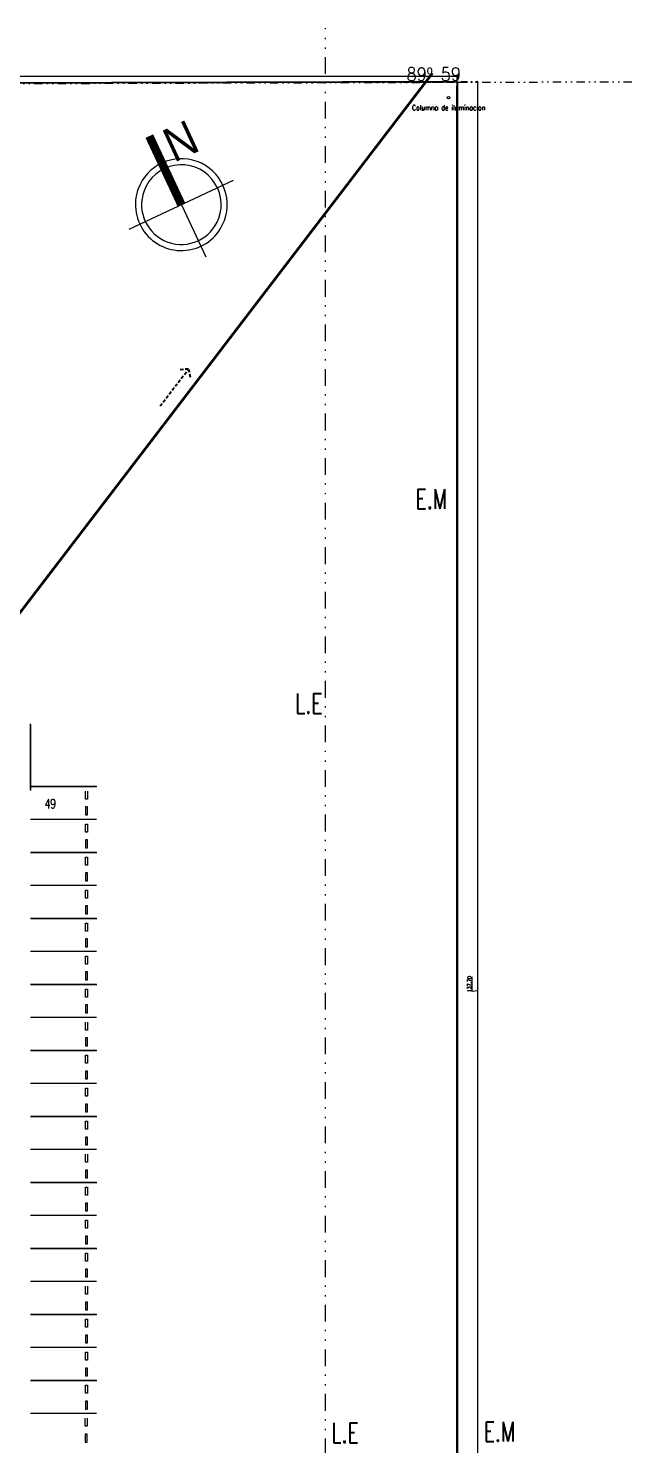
# Model space of a CAD drawing. Header units: millimetres. Extents: x 2828 to 3406, y 849 to 1266.
# Drawn here: x 3033.7 to 3079.5, y 1151.7 to 1259 of the extents above; entities that cross this region are included whole.
import ezdxf

# ---------------------------------------------------------------- set-up
doc = ezdxf.new("R2010")
doc.units = ezdxf.units.MM
doc.header["$PDMODE"] = 34
doc.header["$PDSIZE"] = -10
for name, pattern in [('DASHDOT', [1, 0.5, -0.25, 0, -0.25]), ('DASHED2', [0.375, 0.25, -0.125]), ('DIVIDE2', [15.875, 6.35, -3.175, 0, -3.175, 0, -3.175])]:
    doc.linetypes.add(name, pattern=pattern)
doc.layers.get('DEFPOINTS').update_dxf_attribs({"lineweight": 5})
for name, color, linetype, lineweight in [('0.05', 64, 'Continuous', 5), ('0.15', 41, 'Continuous', 13), ('0.2', 4, 'Continuous', 15), ('0.30', 1, 'Continuous', 25), ('arq cotas', 152, 'Continuous', 13), ('gral texto', 70, 'Continuous', 5), ('LM', 3, 'DIVIDE2', 9)]:
    doc.layers.add(name, color=color, linetype=linetype, lineweight=lineweight)
doc.layers.add('Niveles Finales', color=7, linetype='Continuous')
doc.layers.add('vehiculos', color=7, linetype='Continuous', lineweight=9, true_color=0x4a4a4a)
doc.styles.add('1000 GRANDE', font='arial.ttf', dxfattribs={"width": 0.9, "height": 4})
doc.styles.add('250-cts', font='romans.shx', dxfattribs={"width": 0.7, "height": 0.25})
doc.styles.add('500', font='romans.shx', dxfattribs={"width": 0.9, "height": 0.6})
doc.dimstyles.new('250', dxfattribs={"dimtxt": 0.3, "dimasz": 0.15, "dimexe": 0, "dimexo": 0.1, "dimgap": 0.05, "dimtad": 1, "dimzin": 0, "dimdsep": 46, "dimtxsty": '250-cts', "dimblk": 'ARCHTICK', "dimcen": 0.02, "dimclrd": 256, "dimclre": 256, "dimclrt": 256, "dimazin": 0, "dimtfac": 1, "dimtofl": 0, "dimtmove": 1, "dimatfit": 0, "dimldrblk": 'OPEN90', "dimfxl": 1, "dimtolj": 1, "dimtzin": 0, "dimlwd": -1, "dimarcsym": 0})

# ---------------------------------------------------------------- blocks, each defined once
blk = doc.blocks.new('norte')
for p, q in [((990.02, 1296.72), (1000.54, 1286.25)), ((990.93, 1286.22), (1000.52, 1295.87))]:
    blk.add_line(p, q)
at = {"const_width": 1}
blk.add_lwpolyline([(989.4, 1297.33), (995.72, 1291.05)], dxfattribs=at)
for points in [[(1001.13, 1291.05, 1), (990.31, 1291.05, 1)], [(1000.41, 1291.05, 1), (991.03, 1291.05, 1)]]:
    blk.add_lwpolyline(points, format="xyb", close=True)
at = {"insert": (990.37, 1298.19), "char_height": 4, "width": 9.9128, "attachment_point": 1, "rotation": 45.0135, "style": '1000 GRANDE'}
blk.add_mtext('N', dxfattribs=at)
blk = doc.blocks.new('_ARCHTICK')
at = {"color": 0, "linetype": 'ByBlock', "const_width": 0.15}
blk.add_lwpolyline([(-0.5, -0.5), (0.5, 0.5)], dxfattribs=at)
blk = doc.blocks.new('*D164')
at = {"layer": 'arq cotas', "linetype": 'DASHDOT', "lineweight": -2, "transparency": 16777216}
for p, q in [((2892.22, 1255.04), (2892.22, 1255.35)), ((3066.22, 1255.04), (3066.22, 1255.35))]:
    blk.add_line(p, q, dxfattribs=at)
at = {"layer": 'arq cotas', "transparency": 16777216}
for p, q in [((2892.22, 1255.35), (3066.22, 1255.35)), ((2979.22, 1255.35), (2979.17, 1256.16)), ((2979.17, 1256.16), (2980.28, 1256.16))]:
    blk.add_line(p, q, dxfattribs=at)
at = {"layer": 'DEFPOINTS', "color": 0, "transparency": 16777216}
for p in [(3066.22, 1255.35), (2892.22, 1254.94), (3066.22, 1254.94)]:
    blk.add_point(p, dxfattribs=at)
at = {"layer": 'arq cotas', "transparency": 16777216, "xscale": 0.15, "yscale": 0.15, "zscale": 0.15, "rotation": 180}
blk.add_blockref('_ARCHTICK', (2892.22, 1255.35), dxfattribs=at)
at = {"layer": 'arq cotas', "transparency": 16777216, "xscale": 0.15, "yscale": 0.15, "zscale": 0.15}
blk.add_blockref('_ARCHTICK', (3066.22, 1255.35), dxfattribs=at)
at = {"layer": 'arq cotas', "transparency": 16777216, "insert": (2979.72, 1256.36), "char_height": 0.3, "attachment_point": 5, "style": '250-cts'}
blk.add_mtext('\\A1;174.00', dxfattribs=at)
blk = doc.blocks.new('_Open90')
at = {"color": 0, "linetype": 'ByBlock', "lineweight": -2}
for p, q in [((0, 0), (-1, 0)), ((-0.5, 0.5), (0, 0)), ((0, 0), (-0.5, -0.5))]:
    blk.add_line(p, q, dxfattribs=at)
blk = doc.blocks.new('*D165')
at = {"layer": 'arq cotas', "linetype": 'DASHDOT', "lineweight": -2, "transparency": 16777216}
for p, q in [((3059.88, 1254.94), (3067.76, 1254.94)), ((3060.32, 1117.24), (3067.76, 1117.24))]:
    blk.add_line(p, q, dxfattribs=at)
at = {"layer": 'arq cotas', "transparency": 16777216}
for p, q in [((3067.76, 1117.24), (3067.76, 1254.94)), ((3067.32, 1186.04), (3067.32, 1187.15)), ((3067.76, 1186.09), (3067.32, 1186.04))]:
    blk.add_line(p, q, dxfattribs=at)
at = {"layer": 'DEFPOINTS', "color": 0, "transparency": 16777216}
for p in [(3059.78, 1254.94), (3067.76, 1254.94), (3060.22, 1117.24)]:
    blk.add_point(p, dxfattribs=at)
at = {"layer": 'arq cotas', "transparency": 16777216, "xscale": 0.15, "yscale": 0.15, "zscale": 0.15}
for p, rotation in [((3067.76, 1254.94), 90), ((3067.76, 1117.24), 270)]:
    blk.add_blockref('_ARCHTICK', p, dxfattribs=dict(at, rotation=rotation))
at = {"layer": 'arq cotas', "transparency": 16777216, "insert": (3067.12, 1186.59), "char_height": 0.3, "attachment_point": 5, "rotation": 90, "style": '250-cts'}
blk.add_mtext('\\A1;137.70', dxfattribs=at)

msp = doc.modelspace()

# ---------------------------------------------------------------- linework, layer by layer
at = {"layer": '0.05'}
for p, q in [((2903.634, 1254.413), (3066.216, 1254.939)), ((3033.846, 1206.266), (3033.846, 1201.266)), ((3038.846, 1201.56), (3033.846, 1201.56)), ((3038.846, 1199.06), (3033.846, 1199.06)), ((3038.846, 1196.56), (3033.846, 1196.56)), ((3038.846, 1194.06), (3033.846, 1194.06)), ((3038.846, 1191.56), (3033.846, 1191.56)), ((3038.846, 1189.06), (3033.846, 1189.06)), ((3038.846, 1186.56), (3033.846, 1186.56)), ((3038.846, 1184.06), (3033.846, 1184.06)), ((3038.846, 1181.56), (3033.846, 1181.56)), ((3038.846, 1179.06), (3033.846, 1179.06)), ((3038.846, 1176.56), (3033.846, 1176.56)), ((3038.846, 1174.06), (3033.846, 1174.06)), ((3038.846, 1171.56), (3033.846, 1171.56)), ((3038.846, 1169.06), (3033.846, 1169.06)), ((3038.846, 1166.56), (3033.846, 1166.56)), ((3038.846, 1164.06), (3033.846, 1164.06)), ((3038.846, 1161.56), (3033.846, 1161.56)), ((3038.846, 1159.06), (3033.846, 1159.06)), ((3038.846, 1156.56), (3033.846, 1156.56)), ((3038.846, 1154.06), (3033.846, 1154.06))]:
    msp.add_line(p, q, dxfattribs=at)
at = {"layer": '0.05', "linetype": 'Continuous'}
for p, q in [((3033.846, 1201.298), (3033.846, 1206.298)), ((3033.879, 1201.56), (3038.879, 1201.56)), ((3033.879, 1196.56), (3038.879, 1196.56)), ((3033.879, 1191.56), (3038.879, 1191.56)), ((3033.879, 1186.56), (3038.879, 1186.56)), ((3033.879, 1181.56), (3038.879, 1181.56)), ((3033.879, 1176.56), (3038.879, 1176.56)), ((3033.879, 1171.56), (3038.879, 1171.56)), ((3033.879, 1166.56), (3038.879, 1166.56)), ((3033.879, 1161.56), (3038.879, 1161.56)), ((3033.879, 1156.56), (3038.879, 1156.56))]:
    msp.add_line(p, q, dxfattribs=at)
at = {"layer": '0.2'}
msp.add_circle((3065.53, 1253.73), 0.1, dxfattribs=at)
at = {"layer": '0.30'}
for p, q in [((3066.216, 1255.496), (3066.217, 1255.205)), ((3066.216, 1254.939), (2976.346, 1254.651)), ((3066.186, 1117.255), (3066.186, 1254.637)), ((3066.216, 1117.255), (3066.216, 1254.939)), ((3066.216, 1117.255), (3066.216, 1254.637))]:
    msp.add_line(p, q, dxfattribs=at)
at = {"layer": 'LM', "ltscale": 0.2}
msp.add_line((3056.216, 1127.282), (3056.216, 1258.982), dxfattribs=at)
at = {"layer": 'LM', "ltscale": 0.1}
msp.add_line((2903.634, 1254.413), (3079.503, 1254.938), dxfattribs=at)
at = {"layer": 'Niveles Finales', "color": 251, "linetype": 'DASHED2', "true_color": 0x4f4f4f}
for p, q in [((3043.684, 1230.378), (3045.825, 1233.176)), ((3045.825, 1233.176), (3045.128, 1233.122)), ((3045.825, 1233.176), (3045.955, 1232.489))]:
    msp.add_line(p, q, dxfattribs=at)
at = {"layer": 'Niveles Finales', "color": 251, "linetype": 'DASHED2', "true_color": 0x4f4f4f, "const_width": 0.2}
msp.add_lwpolyline([(3064.32, 1255.587), (3029.956, 1210.688), (3029.956, 1062.131)], dxfattribs=at)
at = {"layer": 'vehiculos'}
for p, q in [((3038.016, 1200.61), (3038.016, 1201.21)), ((3038.176, 1200.61), (3038.016, 1200.61)), ((3038.176, 1201.21), (3038.176, 1200.61)), ((3038.176, 1200.01), (3038.016, 1200.01)), ((3038.016, 1200.01), (3038.016, 1199.41)), ((3038.016, 1199.41), (3038.176, 1199.41)), ((3038.176, 1199.41), (3038.176, 1200.01)), ((3038.016, 1198.11), (3038.016, 1198.71)), ((3038.016, 1198.71), (3038.176, 1198.71)), ((3038.176, 1198.71), (3038.176, 1198.11)), ((3038.176, 1198.11), (3038.016, 1198.11)), ((3038.176, 1197.51), (3038.016, 1197.51)), ((3038.016, 1197.51), (3038.016, 1196.91)), ((3038.176, 1196.91), (3038.176, 1197.51)), ((3038.016, 1196.91), (3038.176, 1196.91)), ((3038.016, 1195.61), (3038.016, 1196.21)), ((3038.016, 1196.21), (3038.176, 1196.21)), ((3038.176, 1196.21), (3038.176, 1195.61)), ((3038.176, 1195.61), (3038.016, 1195.61)), ((3038.176, 1195.01), (3038.016, 1195.01)), ((3038.016, 1195.01), (3038.016, 1194.41)), ((3038.016, 1194.41), (3038.176, 1194.41)), ((3038.176, 1194.41), (3038.176, 1195.01)), ((3038.016, 1193.11), (3038.016, 1193.71)), ((3038.016, 1193.71), (3038.176, 1193.71)), ((3038.176, 1193.11), (3038.016, 1193.11)), ((3038.176, 1193.71), (3038.176, 1193.11)), ((3038.176, 1192.51), (3038.016, 1192.51)), ((3038.016, 1192.51), (3038.016, 1191.91)), ((3038.016, 1191.91), (3038.176, 1191.91)), ((3038.176, 1191.91), (3038.176, 1192.51)), ((3038.016, 1190.61), (3038.016, 1191.21)), ((3038.016, 1191.21), (3038.176, 1191.21)), ((3038.176, 1191.21), (3038.176, 1190.61)), ((3038.176, 1190.61), (3038.016, 1190.61)), ((3038.176, 1190.01), (3038.016, 1190.01)), ((3038.016, 1190.01), (3038.016, 1189.41)), ((3038.176, 1189.41), (3038.176, 1190.01)), ((3038.016, 1189.41), (3038.176, 1189.41)), ((3038.016, 1188.11), (3038.016, 1188.71)), ((3038.016, 1188.71), (3038.176, 1188.71)), ((3038.176, 1188.71), (3038.176, 1188.11)), ((3038.176, 1188.11), (3038.016, 1188.11)), ((3038.176, 1187.51), (3038.016, 1187.51)), ((3038.016, 1187.51), (3038.016, 1186.91)), ((3038.016, 1186.91), (3038.176, 1186.91)), ((3038.176, 1186.91), (3038.176, 1187.51)), ((3038.016, 1185.61), (3038.016, 1186.21)), ((3038.016, 1186.21), (3038.176, 1186.21)), ((3038.176, 1185.61), (3038.016, 1185.61)), ((3038.176, 1186.21), (3038.176, 1185.61)), ((3038.176, 1185.01), (3038.016, 1185.01)), ((3038.016, 1185.01), (3038.016, 1184.41)), ((3038.016, 1184.41), (3038.176, 1184.41)), ((3038.176, 1184.41), (3038.176, 1185.01)), ((3038.016, 1183.11), (3038.016, 1183.71)), ((3038.176, 1183.71), (3038.176, 1183.11)), ((3038.176, 1183.11), (3038.016, 1183.11)), ((3038.176, 1182.51), (3038.016, 1182.51)), ((3038.016, 1182.51), (3038.016, 1181.91)), ((3038.176, 1181.91), (3038.176, 1182.51)), ((3038.016, 1181.91), (3038.176, 1181.91)), ((3038.016, 1180.61), (3038.016, 1181.21)), ((3038.016, 1181.21), (3038.176, 1181.21)), ((3038.176, 1181.21), (3038.176, 1180.61)), ((3038.176, 1180.61), (3038.016, 1180.61)), ((3038.176, 1180.01), (3038.016, 1180.01)), ((3038.016, 1180.01), (3038.016, 1179.41)), ((3038.176, 1179.41), (3038.176, 1180.01)), ((3038.016, 1179.41), (3038.176, 1179.41)), ((3038.016, 1178.11), (3038.016, 1178.71)), ((3038.016, 1178.71), (3038.176, 1178.71)), ((3038.176, 1178.11), (3038.016, 1178.11)), ((3038.176, 1178.71), (3038.176, 1178.11)), ((3038.176, 1177.51), (3038.016, 1177.51)), ((3038.016, 1177.51), (3038.016, 1176.91)), ((3038.016, 1176.91), (3038.176, 1176.91)), ((3038.176, 1176.91), (3038.176, 1177.51)), ((3038.016, 1175.61), (3038.016, 1176.21)), ((3038.016, 1176.21), (3038.176, 1176.21)), ((3038.176, 1176.21), (3038.176, 1175.61)), ((3038.176, 1175.61), (3038.016, 1175.61)), ((3038.176, 1175.01), (3038.016, 1175.01)), ((3038.016, 1175.01), (3038.016, 1174.41)), ((3038.176, 1174.41), (3038.176, 1175.01)), ((3038.016, 1174.41), (3038.176, 1174.41)), ((3038.016, 1173.11), (3038.016, 1173.71)), ((3038.176, 1173.71), (3038.176, 1173.11)), ((3038.176, 1173.11), (3038.016, 1173.11)), ((3038.176, 1172.51), (3038.016, 1172.51)), ((3038.016, 1172.51), (3038.016, 1171.91)), ((3038.176, 1171.91), (3038.176, 1172.51)), ((3038.016, 1171.91), (3038.176, 1171.91)), ((3038.016, 1170.61), (3038.016, 1171.21)), ((3038.016, 1171.21), (3038.176, 1171.21)), ((3038.176, 1170.61), (3038.016, 1170.61)), ((3038.176, 1171.21), (3038.176, 1170.61)), ((3038.176, 1170.01), (3038.016, 1170.01)), ((3038.016, 1170.01), (3038.016, 1169.41)), ((3038.016, 1169.41), (3038.176, 1169.41)), ((3038.176, 1169.41), (3038.176, 1170.01)), ((3038.016, 1168.11), (3038.016, 1168.71)), ((3038.016, 1168.71), (3038.176, 1168.71)), ((3038.176, 1168.71), (3038.176, 1168.11)), ((3038.176, 1168.11), (3038.016, 1168.11)), ((3038.176, 1167.51), (3038.016, 1167.51)), ((3038.016, 1167.51), (3038.016, 1166.91)), ((3038.176, 1166.91), (3038.176, 1167.51)), ((3038.016, 1166.91), (3038.176, 1166.91)), ((3038.016, 1165.61), (3038.016, 1166.21)), ((3038.016, 1166.21), (3038.176, 1166.21)), ((3038.176, 1166.21), (3038.176, 1165.61)), ((3038.176, 1165.61), (3038.016, 1165.61)), ((3038.176, 1165.01), (3038.016, 1165.01)), ((3038.016, 1165.01), (3038.016, 1164.41)), ((3038.176, 1164.41), (3038.176, 1165.01)), ((3038.016, 1164.41), (3038.176, 1164.41)), ((3038.016, 1163.11), (3038.016, 1163.71)), ((3038.176, 1163.11), (3038.016, 1163.11)), ((3038.176, 1163.71), (3038.176, 1163.11)), ((3038.176, 1162.51), (3038.016, 1162.51)), ((3038.016, 1162.51), (3038.016, 1161.91)), ((3038.016, 1161.91), (3038.176, 1161.91)), ((3038.176, 1161.91), (3038.176, 1162.51)), ((3038.016, 1160.61), (3038.016, 1161.21)), ((3038.016, 1161.21), (3038.176, 1161.21)), ((3038.176, 1161.21), (3038.176, 1160.61)), ((3038.176, 1160.61), (3038.016, 1160.61)), ((3038.176, 1160.01), (3038.016, 1160.01)), ((3038.016, 1160.01), (3038.016, 1159.41)), ((3038.176, 1159.41), (3038.176, 1160.01)), ((3038.016, 1159.41), (3038.176, 1159.41)), ((3038.016, 1158.11), (3038.016, 1158.71)), ((3038.016, 1158.71), (3038.176, 1158.71)), ((3038.176, 1158.71), (3038.176, 1158.11)), ((3038.176, 1158.11), (3038.016, 1158.11)), ((3038.176, 1157.51), (3038.016, 1157.51)), ((3038.016, 1157.51), (3038.016, 1156.91)), ((3038.176, 1156.91), (3038.176, 1157.51)), ((3038.016, 1156.91), (3038.176, 1156.91)), ((3038.016, 1155.61), (3038.016, 1156.21)), ((3038.016, 1156.21), (3038.176, 1156.21)), ((3038.176, 1155.61), (3038.016, 1155.61)), ((3038.176, 1156.21), (3038.176, 1155.61)), ((3038.176, 1155.01), (3038.016, 1155.01)), ((3038.016, 1155.01), (3038.016, 1154.41)), ((3038.016, 1154.41), (3038.176, 1154.41)), ((3038.176, 1154.41), (3038.176, 1155.01)), ((3037.984, 1153.11), (3037.984, 1153.71)), ((3038.144, 1153.71), (3038.144, 1153.11)), ((3038.144, 1153.11), (3037.984, 1153.11)), ((3038.144, 1152.51), (3037.984, 1152.51)), ((3037.984, 1152.51), (3037.984, 1151.91)), ((3038.144, 1151.91), (3038.144, 1152.51)), ((3037.984, 1151.91), (3038.144, 1151.91))]:
    msp.add_line(p, q, dxfattribs=at)

# ---------------------------------------------------------------- block references
at = {"layer": 'gral texto', "xscale": 0.6432036463031835, "yscale": 0.6432036463031835, "zscale": 0.6432036463031835, "rotation": 339.9017986430724}
msp.add_blockref('norte', (2158.478, 685.868), dxfattribs=at)

# ---------------------------------------------------------------- texts
at = {"layer": '0.15', "insert": (3062.352, 1256.015), "char_height": 1, "attachment_point": 1, "style": '500'}
msp.add_mtext_dynamic_manual_height_columns('89º 59', width=53.27532, gutter_width=10, heights=[0], dxfattribs=at)
at = {"layer": 'gral texto', "attachment_point": 5, "style": '250-cts'}
for s, insert, char_height, width in [('Columna de iluminacion', (3065.551, 1252.972), 0.4, 5.07033), ('49', (3035.345, 1200.252), 0.7, 29.4075)]:
    msp.add_mtext(s, dxfattribs=dict(at, insert=insert, char_height=char_height, width=width))
at = {"layer": 'gral texto', "char_height": 1.5, "attachment_point": 5, "style": '250-cts'}
for s, width, insert in [('E.M', 89.209, (3064.232, 1223.339)), ('{\\Fromans|c0;L.E}', 53.27532, (3054.95, 1207.844)), ('{\\Fromans|c0;L.E}', 53.27532, (3057.693, 1152.607)), ('{\\Fromans|c0;E.M}', 53.27532, (3069.393, 1152.687))]:
    msp.add_mtext_dynamic_manual_height_columns(s, width=width, gutter_width=10, heights=[0], dxfattribs=dict(at, insert=insert))

# ---------------------------------------------------------------- dimensions: what is measured, and where the dimension line sits
at = {"layer": 'arq cotas'}
dim = msp.add_linear_dim(base=(3066.216, 1255.347), p1=(2892.216, 1254.939), p2=(3066.216, 1254.939), dimstyle='250', dxfattribs=at)
dim.commit()
dim.dimension.update_dxf_attribs({"geometry": '*D164', "text_midpoint": (2979.216, 1256.164), "dimtype": 160})
dim = msp.add_linear_dim(base=(3067.756, 1254.938), p1=(3060.221, 1117.239), p2=(3059.776, 1254.938), angle=90, dimstyle='250', dxfattribs=at)
dim.commit()
dim.dimension.update_dxf_attribs({"geometry": '*D165', "text_midpoint": (3067.321, 1186.088), "dimtype": 160})

doc.saveas('drawing.dxf')
